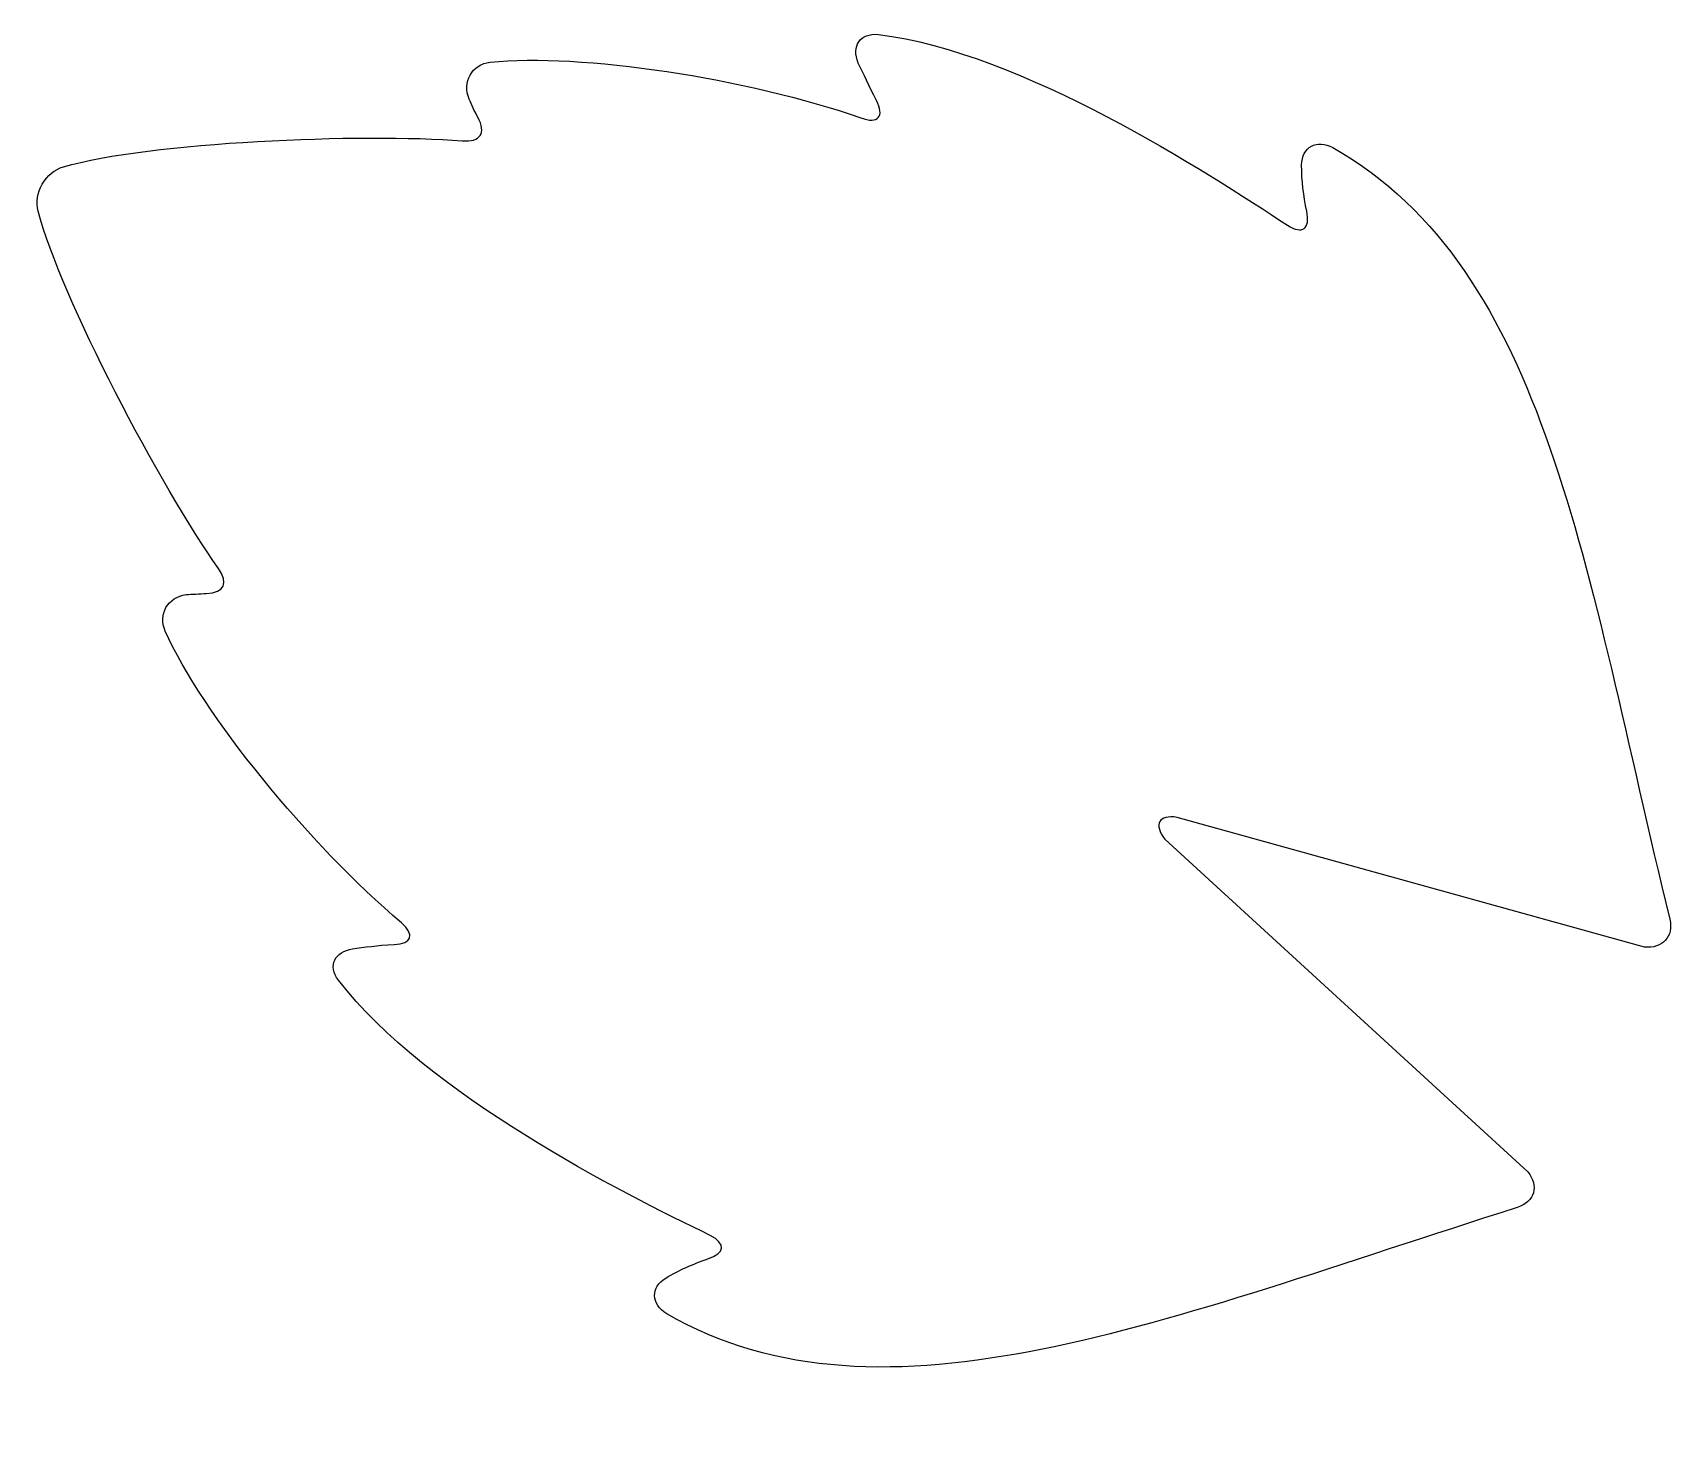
# Model space of a CAD drawing. Header units: centimetres. Extents: x -8.7 to 8.7, y -10.5 to 10.5.
# Drawn here: x -2.917 to -1.884, y 9.557 to 10.442 of the extents above; entities that cross this region are included whole.
import ezdxf

# ---------------------------------------------------------------- set-up
doc = ezdxf.new("R2010")
doc.units = ezdxf.units.CM
doc.header["$MEASUREMENT"] = 0
doc.layers.add('Layer 1', color=7, linetype='Continuous')

msp = doc.modelspace()

# ---------------------------------------------------------------- linework, layer by layer
at = {"layer": 'Layer 1'}
msp.add_open_spline([(-2.89768, 10.35767), (-2.90866, 10.35489), (-2.91697, 10.34066), (-2.91358, 10.32976), (-2.91358, 10.32976), (-2.8994, 10.27549), (-2.83637, 10.15598), (-2.80021, 10.1051), (-2.80021, 10.1051), (-2.79362, 10.09584), (-2.79635, 10.08981), (-2.8078, 10.08925), (-2.8078, 10.08925), (-2.81227, 10.08925), (-2.81664, 10.08869), (-2.82042, 10.08869), (-2.82042, 10.08869), (-2.83196, 10.08702), (-2.83852, 10.07604), (-2.8336, 10.06564), (-2.8336, 10.06564), (-2.81061, 10.01362), (-2.74272, 9.93089), (-2.68506, 9.88212), (-2.68506, 9.88212), (-2.67636, 9.87442), (-2.67847, 9.86886), (-2.68956, 9.86849), (-2.68956, 9.86849), (-2.70051, 9.86793), (-2.70866, 9.86677), (-2.71581, 9.86569), (-2.71581, 9.86569), (-2.72679, 9.86402), (-2.73166, 9.85534), (-2.72467, 9.84593), (-2.72467, 9.84593), (-2.66929, 9.77428), (-2.54541, 9.71168), (-2.49075, 9.68549), (-2.49075, 9.68549), (-2.48072, 9.68001), (-2.48136, 9.67451), (-2.49226, 9.67065), (-2.49226, 9.67065), (-2.50168, 9.66745), (-2.51036, 9.66361), (-2.51867, 9.65858), (-2.51867, 9.65858), (-2.52841, 9.6531), (-2.5279, 9.6422), (-2.51811, 9.63614), (-2.51811, 9.63614), (-2.38106, 9.55727), (-2.20304, 9.63349), (-1.98294, 9.70297), (-1.98294, 9.70297), (-1.9718, 9.70681), (-1.96916, 9.7166), (-1.97633, 9.72546), (-1.97633, 9.72546), (-1.97633, 9.72546), (-2.20477, 9.93475), (-2.20477, 9.93475), (-2.20477, 9.93475), (-2.21176, 9.94412), (-2.20855, 9.95015), (-2.19702, 9.94846), (-2.19702, 9.94846), (-2.19702, 9.94846), (-1.9028, 9.86681), (-1.9028, 9.86681), (-1.9028, 9.86681), (-1.8919, 9.86573), (-1.8842, 9.87345), (-1.887, 9.88438), (-1.887, 9.88438), (-1.94066, 10.10401), (-1.96365, 10.29308), (-2.09904, 10.36978), (-2.09904, 10.36978), (-2.10886, 10.3752), (-2.11859, 10.37034), (-2.11859, 10.3588), (-2.11859, 10.3588), (-2.11859, 10.34883), (-2.11748, 10.33959), (-2.11536, 10.3298), (-2.11536, 10.3298), (-2.11316, 10.31871), (-2.11801, 10.3149), (-2.1275, 10.32099), (-2.1275, 10.32099), (-2.17833, 10.35433), (-2.29445, 10.42992), (-2.38494, 10.441), (-2.38494, 10.441), (-2.39648, 10.44201), (-2.40195, 10.43386), (-2.39759, 10.42296), (-2.39759, 10.42296), (-2.3942, 10.41637), (-2.39098, 10.40862), (-2.38605, 10.39936), (-2.38605, 10.39936), (-2.38102, 10.38946), (-2.38494, 10.38454), (-2.39592, 10.38846), (-2.39592, 10.38846), (-2.46712, 10.41354), (-2.57285, 10.4295), (-2.62923, 10.42352), (-2.62923, 10.42352), (-2.64074, 10.42241), (-2.64677, 10.4109), (-2.64246, 10.40037), (-2.64246, 10.40037), (-2.64074, 10.39661), (-2.63907, 10.3928), (-2.63698, 10.38886), (-2.63698, 10.38886), (-2.6315, 10.37904), (-2.63526, 10.37301), (-2.64677, 10.37412), (-2.64677, 10.37412), (-2.70921, 10.37897), (-2.84402, 10.37349), (-2.89768, 10.35767)], degree=3, knots=[0, 0, 0, 0, 0.030303, 0.030303, 0.030303, 0.030303, 0.0606061, 0.0606061, 0.0606061, 0.0606061, 0.0909091, 0.0909091, 0.0909091, 0.0909091, 0.1212121, 0.1212121, 0.1212121, 0.1212121, 0.1515152, 0.1515152, 0.1515152, 0.1515152, 0.1818182, 0.1818182, 0.1818182, 0.1818182, 0.2121212, 0.2121212, 0.2121212, 0.2121212, 0.2424242, 0.2424242, 0.2424242, 0.2424242, 0.2727273, 0.2727273, 0.2727273, 0.2727273, 0.3030303, 0.3030303, 0.3030303, 0.3030303, 0.3333333, 0.3333333, 0.3333333, 0.3333333, 0.3636364, 0.3636364, 0.3636364, 0.3636364, 0.3939394, 0.3939394, 0.3939394, 0.3939394, 0.4242424, 0.4242424, 0.4242424, 0.4242424, 0.4545455, 0.4545455, 0.4545455, 0.4545455, 0.4848485, 0.4848485, 0.4848485, 0.4848485, 0.5151515, 0.5151515, 0.5151515, 0.5151515, 0.5454545, 0.5454545, 0.5454545, 0.5454545, 0.5757576, 0.5757576, 0.5757576, 0.5757576, 0.6060606, 0.6060606, 0.6060606, 0.6060606, 0.6363636, 0.6363636, 0.6363636, 0.6363636, 0.6666667, 0.6666667, 0.6666667, 0.6666667, 0.6969697, 0.6969697, 0.6969697, 0.6969697, 0.7272727, 0.7272727, 0.7272727, 0.7272727, 0.7575758, 0.7575758, 0.7575758, 0.7575758, 0.7878788, 0.7878788, 0.7878788, 0.7878788, 0.8181818, 0.8181818, 0.8181818, 0.8181818, 0.8484848, 0.8484848, 0.8484848, 0.8484848, 0.8787879, 0.8787879, 0.8787879, 0.8787879, 0.9090909, 0.9090909, 0.9090909, 0.9090909, 0.9393939, 0.9393939, 0.9393939, 0.9393939, 1, 1, 1, 1], dxfattribs=at)

doc.saveas('drawing.dxf')
